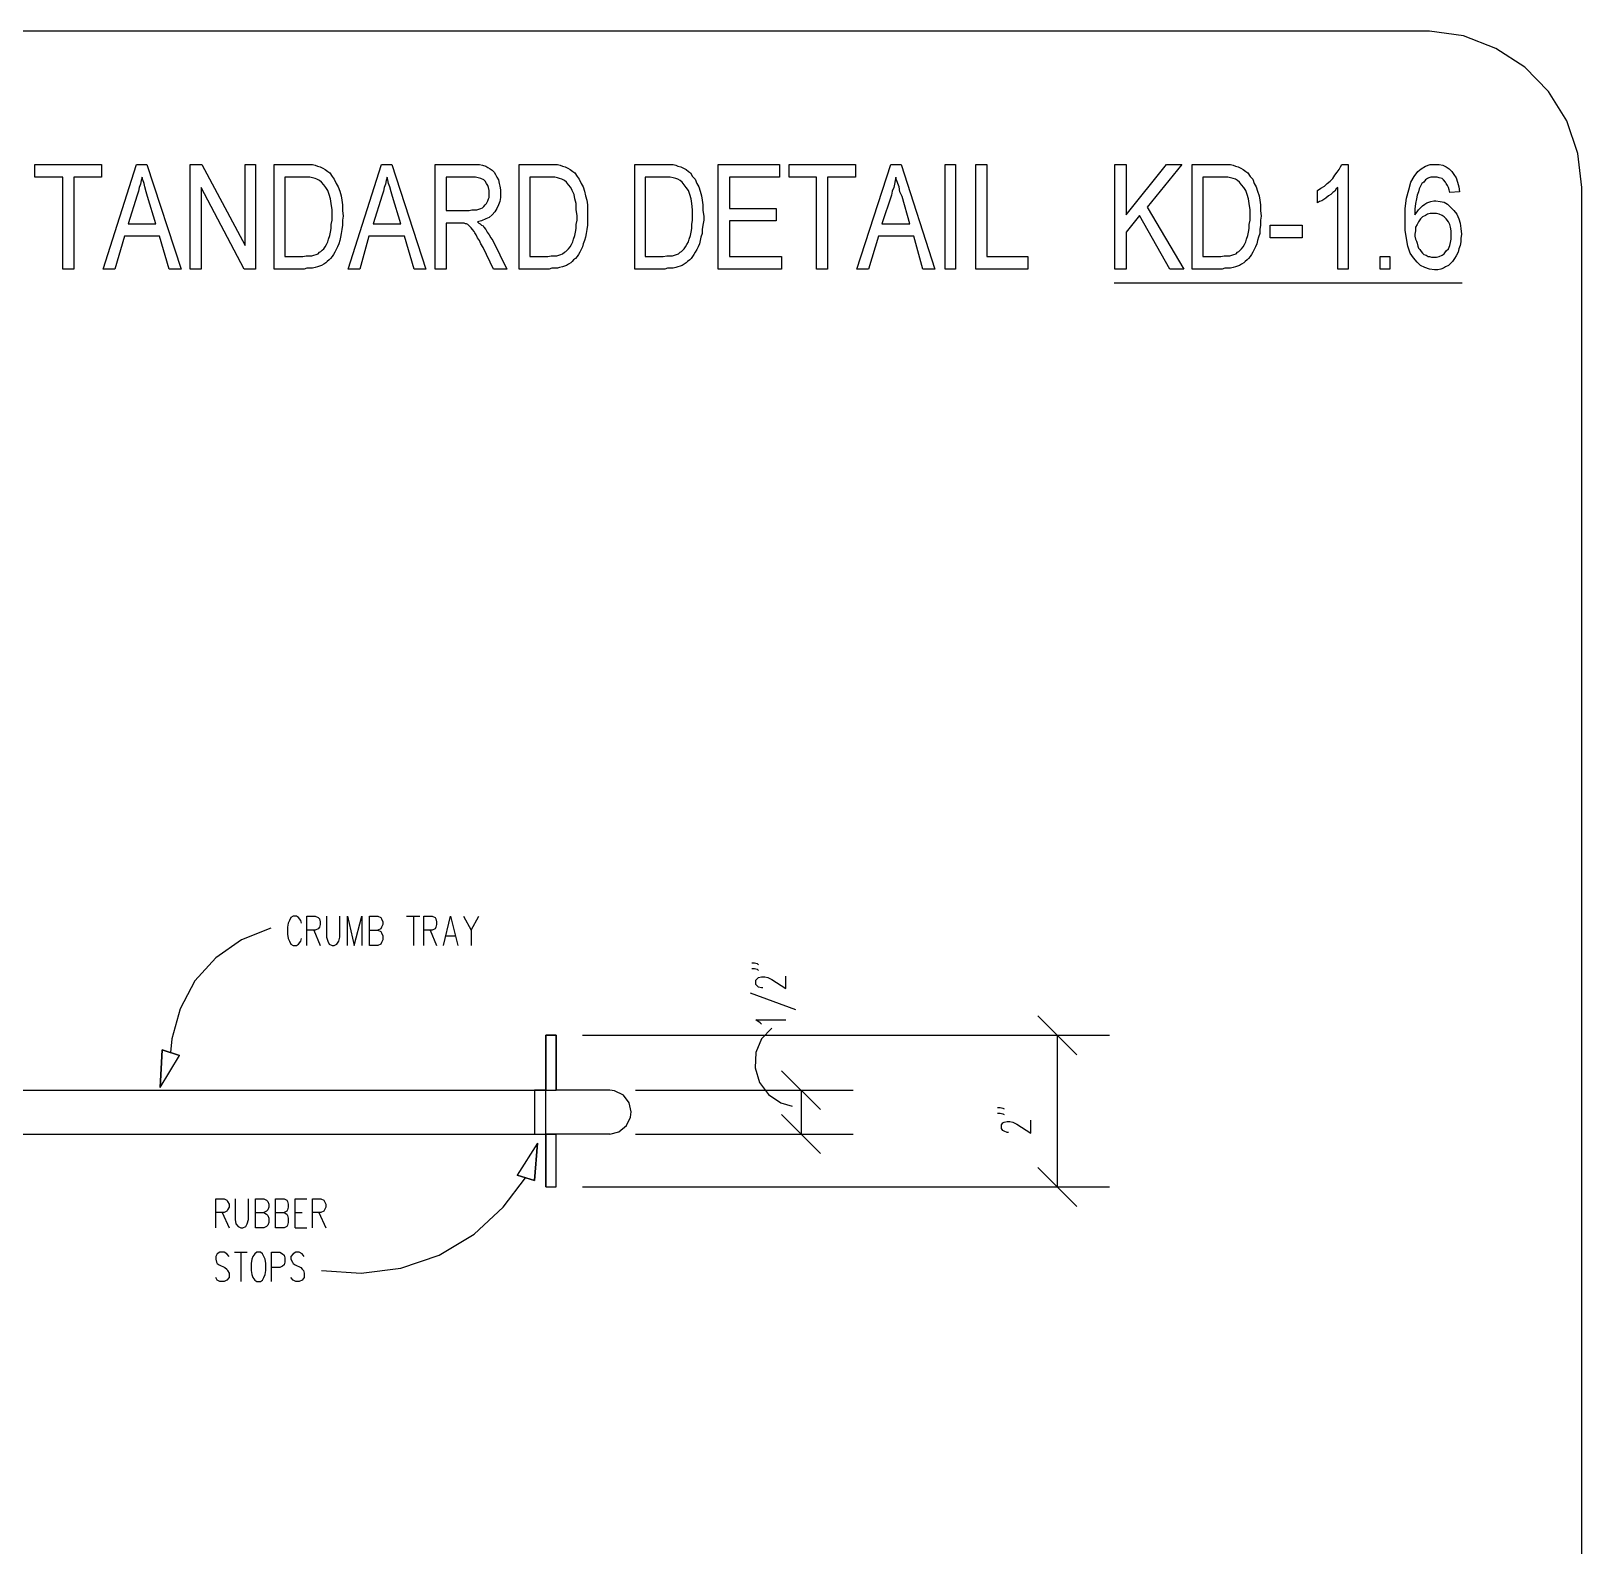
# Model space of a CAD drawing. Header units: metres. Extents: x 13 to 600, y -779 to -12.
# Drawn here: x 332.9 to 600.3, y -273.6 to -12.3 of the extents above; entities that cross this region are included whole.
import ezdxf

# ---------------------------------------------------------------- set-up
doc = ezdxf.new("R2010")
doc.units = ezdxf.units.M

msp = doc.modelspace()

# ---------------------------------------------------------------- linework, layer by layer
for p, q in [((573.28, -12.32), (40.24, -12.32)), ((574, -12.32), (573.28, -12.32)), ((579.88, -13.16), (574, -12.32)), ((585.4, -15.32), (579.88, -13.16)), ((590.44, -18.56), (585.4, -15.32)), ((594.52, -22.76), (590.44, -18.56)), ((597.64, -27.8), (594.52, -22.76)), ((599.56, -33.44), (597.64, -27.8)), ((600.28, -39.32), (599.56, -33.44)), ((333.52, -37.52), (333.52, -35.36)), ((333.52, -35.36), (345.04, -35.36)), ((345.04, -35.36), (345.04, -37.52)), ((345.28, -53.36), (351.04, -35.36)), ((351.04, -35.36), (352.84, -35.36)), ((352.84, -35.36), (358.72, -53.36)), ((360.28, -53.36), (360.28, -35.36)), ((360.28, -35.36), (362.32, -35.36)), ((362.32, -35.36), (369.76, -49.28)), ((369.76, -49.28), (369.76, -35.36)), ((369.76, -35.36), (371.56, -35.36)), ((371.56, -35.36), (371.56, -53.36)), ((374.8, -53.36), (374.8, -35.36)), ((374.8, -35.36), (379.72, -35.36)), ((379.72, -35.36), (380.32, -35.36)), ((380.32, -35.36), (380.92, -35.36)), ((380.92, -35.36), (381.4, -35.36)), ((381.4, -35.36), (381.88, -35.48)), ((381.88, -35.48), (382.24, -35.6)), ((382.24, -35.6), (382.72, -35.72)), ((382.72, -35.72), (383.2, -35.96)), ((383.2, -35.96), (383.56, -36.2)), ((383.56, -36.2), (384.04, -36.56)), ((384.04, -36.56), (384.4, -36.8)), ((384.4, -36.8), (384.76, -37.4)), ((384.76, -37.4), (385.12, -37.88)), ((387.52, -53.36), (393.28, -35.36)), ((393.28, -35.36), (395.08, -35.36)), ((395.08, -35.36), (400.96, -53.36)), ((402.52, -53.36), (402.52, -35.36)), ((402.52, -35.36), (408.76, -35.36)), ((408.76, -35.36), (409.48, -35.36)), ((409.48, -35.36), (410.2, -35.36)), ((410.2, -35.36), (410.68, -35.48)), ((410.68, -35.48), (411.28, -35.6)), ((411.28, -35.6), (411.64, -35.84)), ((411.64, -35.84), (412, -36.08)), ((412, -36.08), (412.36, -36.32)), ((412.36, -36.32), (412.72, -36.68)), ((412.72, -36.68), (412.96, -37.04)), ((412.96, -37.04), (413.2, -37.52)), ((417.04, -53.36), (417.04, -35.36)), ((417.04, -35.36), (421.96, -35.36)), ((421.96, -35.36), (422.56, -35.36)), ((422.56, -35.36), (423.16, -35.36)), ((423.16, -35.36), (423.64, -35.36)), ((423.64, -35.36), (424.12, -35.48)), ((424.12, -35.48), (424.48, -35.6)), ((424.48, -35.6), (424.96, -35.72)), ((424.96, -35.72), (425.44, -35.96)), ((425.44, -35.96), (425.8, -36.2)), ((425.8, -36.2), (426.28, -36.56)), ((426.28, -36.56), (426.64, -36.8)), ((426.64, -36.8), (427, -37.4)), ((427, -37.4), (427.36, -37.88)), ((436.96, -53.36), (436.96, -35.36)), ((436.96, -35.36), (441.88, -35.36)), ((441.88, -35.36), (442.48, -35.36)), ((442.48, -35.36), (443.08, -35.36)), ((443.08, -35.36), (443.56, -35.36)), ((443.56, -35.36), (444.04, -35.48)), ((444.04, -35.48), (444.4, -35.6)), ((444.4, -35.6), (444.88, -35.72)), ((444.88, -35.72), (445.36, -35.96)), ((445.36, -35.96), (445.84, -36.2)), ((445.84, -36.2), (446.2, -36.56)), ((446.2, -36.56), (446.56, -36.8)), ((446.56, -36.8), (446.92, -37.4)), ((446.92, -37.4), (447.4, -37.88)), ((451.36, -53.36), (451.36, -35.36)), ((451.36, -35.36), (461.92, -35.36)), ((461.92, -35.36), (461.92, -37.52)), ((463.6, -37.52), (463.6, -35.36)), ((463.6, -35.36), (475, -35.36)), ((475, -35.36), (475, -37.52)), ((475.24, -53.36), (481.12, -35.36)), ((481.12, -35.36), (482.92, -35.36)), ((482.92, -35.36), (488.68, -53.36)), ((490.48, -53.36), (490.48, -35.36)), ((490.48, -35.36), (492.28, -35.36)), ((492.28, -35.36), (492.28, -53.36)), ((495.76, -53.36), (495.76, -35.36)), ((495.76, -35.36), (497.68, -35.36)), ((497.68, -35.36), (497.68, -51.2)), ((519.76, -53.36), (519.76, -35.36)), ((519.76, -35.36), (521.68, -35.36)), ((521.68, -35.36), (521.68, -44)), ((521.68, -44), (528.64, -35.36)), ((531.28, -35.36), (525.28, -42.68)), ((528.64, -35.36), (531.28, -35.36)), ((533.08, -53.36), (533.08, -35.36)), ((533.08, -35.36), (538, -35.36)), ((538, -35.36), (538.6, -35.36)), ((538.6, -35.36), (539.2, -35.36)), ((539.2, -35.36), (539.68, -35.36)), ((539.68, -35.36), (540.16, -35.48)), ((540.16, -35.48), (540.52, -35.6)), ((540.52, -35.6), (541, -35.72)), ((541, -35.72), (541.48, -35.96)), ((541.48, -35.96), (541.84, -36.2)), ((541.84, -36.2), (542.32, -36.56)), ((542.32, -36.56), (542.68, -36.8)), ((542.68, -36.8), (543.04, -37.4)), ((543.04, -37.4), (543.52, -37.88)), ((557.32, -37.76), (557.68, -37.16)), ((557.68, -37.16), (558.04, -36.68)), ((558.04, -36.68), (558.4, -36.2)), ((558.4, -36.2), (558.64, -35.72)), ((558.64, -35.72), (558.88, -35.36)), ((558.88, -35.36), (559.96, -35.36)), ((559.96, -35.36), (559.96, -53.36)), ((570.76, -38.36), (571.36, -37.4)), ((571.36, -37.4), (571.96, -36.56)), ((571.96, -36.56), (572.56, -36.08)), ((572.56, -36.08), (573.28, -35.6)), ((573.28, -35.6), (574.12, -35.36)), ((574.12, -35.36), (575.08, -35.36)), ((575.08, -35.36), (575.68, -35.36)), ((575.68, -35.36), (576.28, -35.48)), ((576.28, -35.48), (576.88, -35.72)), ((576.88, -35.72), (577.36, -36.08)), ((577.36, -36.08), (577.84, -36.56)), ((577.84, -36.56), (578.2, -37.04)), ((578.2, -37.04), (578.56, -37.64)), ((338.32, -37.52), (333.52, -37.52)), ((338.32, -53.36), (338.32, -37.52)), ((345.04, -37.52), (340.24, -37.52)), ((340.24, -37.52), (340.24, -53.36)), ((351.4, -39.92), (351.16, -40.64)), ((351.52, -39.32), (351.4, -39.92)), ((351.76, -38.72), (351.52, -39.32)), ((351.88, -38.12), (351.76, -38.72)), ((352, -37.52), (351.88, -38.12)), ((352.12, -38), (352, -37.52)), ((352.36, -38.6), (352.12, -38)), ((352.48, -39.2), (352.36, -38.6)), ((352.72, -40.04), (352.48, -39.2)), ((352.96, -40.88), (352.72, -40.04)), ((369.64, -53.36), (362.2, -39.32)), ((362.2, -39.32), (362.2, -53.36)), ((379.72, -37.52), (376.6, -37.52)), ((376.6, -37.52), (376.6, -51.2)), ((380.32, -37.52), (379.72, -37.52)), ((380.92, -37.52), (380.32, -37.52)), ((381.4, -37.64), (380.92, -37.52)), ((381.88, -37.76), (381.4, -37.64)), ((382.12, -37.88), (381.88, -37.76)), ((382.6, -38.12), (382.12, -37.88)), ((382.96, -38.36), (382.6, -38.12)), ((383.32, -38.84), (382.96, -38.36)), ((383.68, -39.32), (383.32, -38.84)), ((384.04, -39.8), (383.68, -39.32)), ((384.28, -40.52), (384.04, -39.8)), ((385.12, -37.88), (385.48, -38.6)), ((385.48, -38.6), (385.84, -39.2)), ((385.84, -39.2), (386.08, -39.92)), ((386.08, -39.92), (386.32, -40.76)), ((393.64, -39.92), (393.4, -40.64)), ((393.76, -39.32), (393.64, -39.92)), ((394, -38.72), (393.76, -39.32)), ((394.12, -38.12), (394, -38.72)), ((394.24, -37.52), (394.12, -38.12)), ((394.36, -38), (394.24, -37.52)), ((394.48, -38.6), (394.36, -38)), ((394.72, -39.2), (394.48, -38.6)), ((394.96, -40.04), (394.72, -39.2)), ((395.2, -40.88), (394.96, -40.04)), ((408.88, -37.52), (404.44, -37.52)), ((404.44, -37.52), (404.44, -43.28)), ((409.48, -37.52), (408.88, -37.52)), ((409.96, -37.64), (409.48, -37.52)), ((410.44, -37.76), (409.96, -37.64)), ((410.92, -38), (410.44, -37.76)), ((411.16, -38.24), (410.92, -38)), ((411.4, -38.6), (411.16, -38.24)), ((411.64, -38.96), (411.4, -38.6)), ((411.76, -39.32), (411.64, -38.96)), ((411.88, -39.8), (411.76, -39.32)), ((411.88, -40.28), (411.88, -39.8)), ((413.2, -37.52), (413.44, -38)), ((413.44, -38), (413.56, -38.6)), ((413.56, -38.6), (413.68, -39.08)), ((413.68, -39.08), (413.8, -39.68)), ((413.8, -39.68), (413.8, -40.28)), ((421.96, -37.52), (418.84, -37.52)), ((418.84, -37.52), (418.84, -51.2)), ((422.56, -37.52), (421.96, -37.52)), ((423.16, -37.52), (422.56, -37.52)), ((423.64, -37.64), (423.16, -37.52)), ((424, -37.76), (423.64, -37.64)), ((424.36, -37.88), (424, -37.76)), ((424.84, -38.12), (424.36, -37.88)), ((425.2, -38.36), (424.84, -38.12)), ((425.56, -38.84), (425.2, -38.36)), ((425.92, -39.32), (425.56, -38.84)), ((426.16, -39.8), (425.92, -39.32)), ((426.52, -40.52), (426.16, -39.8)), ((427.36, -37.88), (427.72, -38.6)), ((427.72, -38.6), (428.08, -39.2)), ((428.08, -39.2), (428.32, -39.92)), ((428.32, -39.92), (428.44, -40.76)), ((441.88, -37.52), (438.76, -37.52)), ((438.76, -37.52), (438.76, -51.2)), ((442.48, -37.52), (441.88, -37.52)), ((443.08, -37.52), (442.48, -37.52)), ((443.56, -37.64), (443.08, -37.52)), ((444.04, -37.76), (443.56, -37.64)), ((444.4, -37.88), (444.04, -37.76)), ((444.76, -38.12), (444.4, -37.88)), ((445.12, -38.36), (444.76, -38.12)), ((445.48, -38.84), (445.12, -38.36)), ((445.84, -39.32), (445.48, -38.84)), ((446.2, -39.8), (445.84, -39.32)), ((446.44, -40.52), (446.2, -39.8)), ((447.4, -37.88), (447.64, -38.6)), ((447.64, -38.6), (448, -39.2)), ((448, -39.2), (448.24, -39.92)), ((448.24, -39.92), (448.48, -40.76)), ((461.92, -37.52), (453.28, -37.52)), ((453.28, -37.52), (453.28, -42.92)), ((468.28, -37.52), (463.6, -37.52)), ((468.28, -53.36), (468.28, -37.52)), ((475, -37.52), (470.2, -37.52)), ((470.2, -37.52), (470.2, -53.36)), ((481.36, -39.92), (481.24, -40.64)), ((481.6, -39.32), (481.36, -39.92)), ((481.72, -38.72), (481.6, -39.32)), ((481.84, -38.12), (481.72, -38.72)), ((481.96, -37.52), (481.84, -38.12)), ((482.08, -38), (481.96, -37.52)), ((482.32, -38.6), (482.08, -38)), ((482.56, -39.2), (482.32, -38.6)), ((482.68, -40.04), (482.56, -39.2)), ((483.04, -40.88), (482.68, -40.04)), ((538, -37.52), (534.88, -37.52)), ((534.88, -37.52), (534.88, -51.2)), ((538.6, -37.52), (538, -37.52)), ((539.2, -37.52), (538.6, -37.52)), ((539.68, -37.64), (539.2, -37.52)), ((540.16, -37.76), (539.68, -37.64)), ((540.52, -37.88), (540.16, -37.76)), ((540.88, -38.12), (540.52, -37.88)), ((541.24, -38.36), (540.88, -38.12)), ((541.6, -38.84), (541.24, -38.36)), ((541.96, -39.32), (541.6, -38.84)), ((542.32, -39.8), (541.96, -39.32)), ((542.56, -40.52), (542.32, -39.8)), ((543.52, -37.88), (543.76, -38.6)), ((543.76, -38.6), (544.12, -39.2)), ((544.12, -39.2), (544.36, -39.92)), ((544.36, -39.92), (544.6, -40.76)), ((554.68, -39.8), (555.28, -39.44)), ((554.68, -41.96), (554.68, -39.8)), ((555.28, -39.44), (555.88, -39.08)), ((555.88, -39.08), (556.36, -38.6)), ((556.36, -38.6), (556.84, -38.24)), ((556.84, -38.24), (557.32, -37.76)), ((557.68, -39.92), (557.32, -40.16)), ((557.92, -39.56), (557.68, -39.92)), ((558.16, -39.32), (557.92, -39.56)), ((558.16, -53.36), (558.16, -39.32)), ((570.04, -41.12), (570.4, -39.68)), ((570.4, -39.68), (570.76, -38.36)), ((572.08, -40.04), (571.84, -40.64)), ((572.2, -39.56), (572.08, -40.04)), ((572.44, -39.08), (572.2, -39.56)), ((572.68, -38.6), (572.44, -39.08)), ((573.04, -38.36), (572.68, -38.6)), ((573.28, -38), (573.04, -38.36)), ((573.64, -37.76), (573.28, -38)), ((573.88, -37.64), (573.64, -37.76)), ((574.24, -37.52), (573.88, -37.64)), ((574.6, -37.52), (574.24, -37.52)), ((574.96, -37.52), (574.6, -37.52)), ((575.32, -37.52), (574.96, -37.52)), ((575.68, -37.64), (575.32, -37.52)), ((576.16, -37.76), (575.68, -37.64)), ((576.4, -38), (576.16, -37.76)), ((576.76, -38.36), (576.4, -38)), ((576.88, -38.6), (576.76, -38.36)), ((577.12, -38.96), (576.88, -38.6)), ((577.24, -39.32), (577.12, -38.96)), ((577.36, -39.68), (577.24, -39.32)), ((577.48, -40.16), (577.36, -39.68)), ((579.16, -40.04), (577.48, -40.16)), ((578.56, -37.64), (578.8, -38.36)), ((578.8, -38.36), (579.04, -39.2)), ((579.04, -39.2), (579.16, -40.04)), ((600.28, -751.76), (600.28, -39.32)), ((351.16, -40.64), (349.6, -45.56)), ((354.4, -45.56), (352.96, -40.88)), ((384.52, -41.24), (384.28, -40.52)), ((384.64, -42.08), (384.52, -41.24)), ((384.76, -43.16), (384.64, -42.08)), ((386.32, -40.76), (386.44, -41.48)), ((386.44, -41.48), (386.56, -42.32)), ((386.56, -42.32), (386.56, -43.28)), ((393.4, -40.64), (391.84, -45.56)), ((396.64, -45.56), (395.2, -40.88)), ((410.68, -42.8), (410.92, -42.56)), ((410.92, -42.56), (411.16, -42.32)), ((411.16, -42.32), (411.4, -42.08)), ((411.4, -42.08), (411.52, -41.84)), ((411.52, -41.84), (411.64, -41.6)), ((411.64, -41.6), (411.76, -41.24)), ((411.76, -41.24), (411.88, -41)), ((411.88, -40.64), (411.88, -40.28)), ((411.88, -41), (411.88, -40.64)), ((413.44, -42.32), (413.2, -42.92)), ((413.68, -41.72), (413.44, -42.32)), ((413.8, -41), (413.68, -41.72)), ((413.8, -40.28), (413.8, -41)), ((426.64, -41.24), (426.52, -40.52)), ((426.88, -42.08), (426.64, -41.24)), ((426.88, -43.16), (426.88, -42.08)), ((428.44, -40.76), (428.68, -41.48)), ((428.68, -41.48), (428.8, -42.32)), ((428.8, -42.32), (428.8, -43.28)), ((446.68, -41.24), (446.44, -40.52)), ((446.8, -42.08), (446.68, -41.24)), ((446.92, -43.16), (446.8, -42.08)), ((448.48, -40.76), (448.6, -41.48)), ((448.6, -41.48), (448.72, -42.32)), ((448.72, -42.32), (448.72, -43.28)), ((481.24, -40.64), (479.56, -45.56)), ((484.36, -45.56), (483.04, -40.88)), ((525.28, -42.68), (531.64, -53.36)), ((542.8, -41.24), (542.56, -40.52)), ((542.92, -42.08), (542.8, -41.24)), ((543.04, -43.16), (542.92, -42.08)), ((544.6, -40.76), (544.72, -41.48)), ((544.72, -41.48), (544.84, -42.32)), ((544.84, -42.32), (544.84, -43.28)), ((555.04, -41.72), (554.68, -41.96)), ((555.4, -41.6), (555.04, -41.72)), ((555.76, -41.36), (555.4, -41.6)), ((556.12, -41.12), (555.76, -41.36)), ((556.6, -40.76), (556.12, -41.12)), ((556.96, -40.52), (556.6, -40.76)), ((557.32, -40.16), (556.96, -40.52)), ((569.8, -42.92), (570.04, -41.12)), ((571.6, -42.08), (571.48, -43.04)), ((571.72, -41.24), (571.6, -42.08)), ((571.84, -40.64), (571.72, -41.24)), ((572.44, -42.8), (572.8, -42.44)), ((572.8, -42.44), (573.16, -42.2)), ((573.16, -42.2), (573.52, -41.96)), ((573.52, -41.96), (573.88, -41.84)), ((573.88, -41.84), (574.24, -41.72)), ((574.24, -41.72), (574.72, -41.6)), ((574.72, -41.6), (575.08, -41.6)), ((575.08, -41.6), (575.8, -41.72)), ((575.8, -41.72), (576.52, -41.84)), ((576.52, -41.84), (577.12, -42.2)), ((577.12, -42.2), (577.6, -42.68)), ((577.6, -42.68), (578.2, -43.28)), ((384.64, -45.68), (384.76, -44.96)), ((384.76, -44.12), (384.76, -43.16)), ((384.76, -44.96), (384.76, -44.12)), ((386.56, -43.28), (386.68, -44.24)), ((386.68, -44.24), (386.56, -44.96)), ((386.56, -44.96), (386.56, -45.8)), ((404.44, -43.28), (408.4, -43.28)), ((406.6, -45.44), (404.44, -45.44)), ((404.44, -45.44), (404.44, -53.36)), ((406.84, -45.44), (406.6, -45.44)), ((407.08, -45.44), (406.84, -45.44)), ((407.32, -45.44), (407.08, -45.44)), ((407.44, -45.44), (407.32, -45.44)), ((407.56, -45.44), (407.44, -45.44)), ((407.8, -45.56), (407.56, -45.44)), ((408.4, -43.28), (408.88, -43.16)), ((408.88, -43.16), (409.36, -43.16)), ((409.36, -43.16), (409.72, -43.16)), ((409.72, -43.16), (410.08, -43.04)), ((410.56, -45.08), (409.84, -45.2)), ((409.84, -45.2), (410.08, -45.44)), ((410.08, -43.04), (410.44, -42.92)), ((410.08, -45.44), (410.32, -45.56)), ((410.44, -42.92), (410.68, -42.8)), ((411.28, -44.72), (410.56, -45.08)), ((411.88, -44.48), (411.28, -44.72)), ((412.36, -44), (411.88, -44.48)), ((412.84, -43.52), (412.36, -44)), ((413.2, -42.92), (412.84, -43.52)), ((427, -44.12), (426.88, -43.16)), ((426.88, -45.68), (427, -44.96)), ((427, -44.96), (427, -44.12)), ((428.8, -43.28), (428.8, -44.24)), ((428.8, -44.24), (428.8, -44.96)), ((428.8, -44.96), (428.8, -45.8)), ((446.8, -45.68), (446.92, -44.96)), ((446.92, -44.12), (446.92, -43.16)), ((446.92, -44.96), (446.92, -44.12)), ((448.72, -43.28), (448.84, -44.24)), ((448.84, -44.96), (448.72, -45.8)), ((448.84, -44.24), (448.84, -44.96)), ((453.28, -42.92), (461.32, -42.92)), ((461.32, -45.08), (453.28, -45.08)), ((453.28, -45.08), (453.28, -51.2)), ((461.32, -42.92), (461.32, -45.08)), ((523.96, -44.12), (521.68, -47)), ((529.24, -53.36), (523.96, -44.12)), ((542.92, -45.68), (543.04, -44.96)), ((543.04, -44.12), (543.04, -43.16)), ((543.04, -44.96), (543.04, -44.12)), ((544.84, -43.28), (544.96, -44.24)), ((544.96, -44.24), (544.84, -44.96)), ((544.84, -44.96), (544.84, -45.8)), ((569.8, -44.84), (569.8, -42.92)), ((569.8, -46.64), (569.8, -44.84)), ((571.48, -43.04), (571.48, -44)), ((571.48, -44), (571.84, -43.52)), ((571.84, -43.52), (572.08, -43.16)), ((572.08, -45.2), (571.84, -45.68)), ((572.08, -43.16), (572.44, -42.8)), ((572.44, -44.72), (572.08, -45.2)), ((572.8, -44.36), (572.44, -44.72)), ((573.28, -44.12), (572.8, -44.36)), ((573.64, -43.88), (573.28, -44.12)), ((574.12, -43.76), (573.64, -43.88)), ((574.6, -43.76), (574.12, -43.76)), ((575.2, -43.76), (574.6, -43.76)), ((575.68, -43.88), (575.2, -43.76)), ((576.16, -44.12), (575.68, -43.88)), ((576.52, -44.36), (576.16, -44.12)), ((576.88, -44.72), (576.52, -44.36)), ((577.24, -45.2), (576.88, -44.72)), ((577.48, -45.68), (577.24, -45.2)), ((578.2, -43.28), (578.68, -43.88)), ((578.68, -43.88), (579.04, -44.72)), ((579.04, -44.72), (579.28, -45.44)), ((579.28, -45.44), (579.4, -46.4)), ((349, -47.72), (347.32, -53.36)), ((355, -47.72), (349, -47.72)), ((349.6, -45.56), (354.4, -45.56)), ((356.68, -53.36), (355, -47.72)), ((384.16, -48.2), (384.4, -47.6)), ((384.4, -47.6), (384.52, -47)), ((384.52, -47), (384.64, -46.4)), ((384.64, -46.4), (384.64, -45.68)), ((386.2, -47.84), (386.08, -48.44)), ((386.32, -47.24), (386.2, -47.84)), ((386.44, -46.52), (386.32, -47.24)), ((386.56, -45.8), (386.44, -46.52)), ((391.12, -47.72), (389.56, -53.36)), ((397.24, -47.72), (391.12, -47.72)), ((391.84, -45.56), (396.64, -45.56)), ((398.92, -53.36), (397.24, -47.72)), ((407.92, -45.56), (407.8, -45.56)), ((408.16, -45.68), (407.92, -45.56)), ((408.28, -45.8), (408.16, -45.68)), ((408.4, -45.92), (408.28, -45.8)), ((408.64, -46.16), (408.4, -45.92)), ((408.76, -46.28), (408.64, -46.16)), ((409, -46.52), (408.76, -46.28)), ((409.24, -46.88), (409, -46.52)), ((409.36, -47.12), (409.24, -46.88)), ((409.6, -47.48), (409.36, -47.12)), ((409.84, -47.96), (409.6, -47.48)), ((410.2, -48.44), (409.84, -47.96)), ((410.32, -45.56), (410.56, -45.8)), ((410.56, -45.8), (410.8, -45.92)), ((410.8, -45.92), (410.92, -46.16)), ((410.92, -46.16), (411.28, -46.52)), ((411.28, -46.52), (411.52, -47)), ((411.52, -47), (411.88, -47.48)), ((411.88, -47.48), (412.12, -47.96)), ((412.12, -47.96), (412.48, -48.44)), ((426.4, -48.2), (426.64, -47.6)), ((426.64, -47.6), (426.76, -47)), ((426.76, -47), (426.88, -46.4)), ((426.88, -46.4), (426.88, -45.68)), ((428.44, -47.84), (428.32, -48.44)), ((428.56, -47.24), (428.44, -47.84)), ((428.68, -46.52), (428.56, -47.24)), ((428.8, -45.8), (428.68, -46.52)), ((446.32, -48.2), (446.56, -47.6)), ((446.56, -47.6), (446.68, -47)), ((446.68, -47), (446.8, -46.4)), ((446.8, -46.4), (446.8, -45.68)), ((448.36, -47.84), (448.24, -48.44)), ((448.6, -47.24), (448.36, -47.84)), ((448.72, -45.8), (448.6, -46.52)), ((448.6, -46.52), (448.6, -47.24)), ((478.96, -47.72), (477.28, -53.36)), ((485.08, -47.72), (478.96, -47.72)), ((479.56, -45.56), (484.36, -45.56)), ((486.64, -53.36), (485.08, -47.72)), ((521.68, -47), (521.68, -53.36)), ((542.44, -48.2), (542.68, -47.6)), ((542.68, -47.6), (542.8, -47)), ((542.8, -47), (542.92, -46.4)), ((542.92, -46.4), (542.92, -45.68)), ((544.48, -47.84), (544.36, -48.44)), ((544.72, -47.24), (544.48, -47.84)), ((544.84, -45.8), (544.72, -46.52)), ((544.72, -46.52), (544.72, -47.24)), ((546.52, -47.96), (546.52, -45.8)), ((546.52, -45.8), (552.04, -45.8)), ((552.04, -47.96), (546.52, -47.96)), ((552.04, -45.8), (552.04, -47.96)), ((570.04, -48.08), (569.8, -46.64)), ((570.28, -49.4), (570.04, -48.08)), ((571.6, -46.76), (571.48, -47.36)), ((571.48, -47.36), (571.48, -47.72)), ((571.48, -47.72), (571.6, -48.2)), ((571.84, -45.68), (571.6, -46.16)), ((571.6, -46.16), (571.6, -46.76)), ((577.6, -46.16), (577.48, -45.68)), ((577.72, -46.76), (577.6, -46.16)), ((577.72, -47.48), (577.72, -46.76)), ((577.72, -48.2), (577.72, -47.48)), ((579.4, -46.4), (579.52, -47.36)), ((579.52, -47.36), (579.4, -48.08)), ((579.4, -48.08), (579.4, -48.68)), ((382, -50.84), (382.36, -50.72)), ((382.36, -50.72), (382.6, -50.48)), ((382.6, -50.48), (382.84, -50.36)), ((382.84, -50.36), (383.08, -50.12)), ((383.08, -50.12), (383.32, -49.88)), ((383.32, -49.88), (383.56, -49.52)), ((383.56, -49.52), (383.8, -49.16)), ((383.8, -49.16), (384.04, -48.68)), ((384.04, -48.68), (384.16, -48.2)), ((385.24, -50.48), (385, -50.84)), ((385.48, -50), (385.24, -50.48)), ((385.72, -49.52), (385.48, -50)), ((385.96, -49.04), (385.72, -49.52)), ((386.08, -48.44), (385.96, -49.04)), ((410.44, -49.04), (410.2, -48.44)), ((410.8, -49.64), (410.44, -49.04)), ((412.6, -53.36), (410.8, -49.64)), ((412.48, -48.44), (414.88, -53.36)), ((424.24, -50.84), (424.48, -50.72)), ((424.48, -50.72), (424.84, -50.48)), ((424.84, -50.48), (425.08, -50.36)), ((425.08, -50.36), (425.32, -50.12)), ((425.32, -50.12), (425.56, -49.88)), ((425.56, -49.88), (425.8, -49.52)), ((425.8, -49.52), (426.04, -49.16)), ((426.04, -49.16), (426.28, -48.68)), ((426.28, -48.68), (426.4, -48.2)), ((427.48, -50.48), (427.24, -50.84)), ((427.72, -50), (427.48, -50.48)), ((427.96, -49.52), (427.72, -50)), ((428.08, -49.04), (427.96, -49.52)), ((428.32, -48.44), (428.08, -49.04)), ((444.16, -50.84), (444.52, -50.72)), ((444.52, -50.72), (444.76, -50.48)), ((444.76, -50.48), (445, -50.36)), ((445, -50.36), (445.24, -50.12)), ((445.24, -50.12), (445.48, -49.88)), ((445.48, -49.88), (445.72, -49.52)), ((445.72, -49.52), (445.96, -49.16)), ((445.96, -49.16), (446.2, -48.68)), ((446.2, -48.68), (446.32, -48.2)), ((447.4, -50.48), (447.16, -50.84)), ((447.64, -50), (447.4, -50.48)), ((447.88, -49.52), (447.64, -50)), ((448.12, -49.04), (447.88, -49.52)), ((448.24, -48.44), (448.12, -49.04)), ((540.28, -50.84), (540.64, -50.72)), ((540.64, -50.72), (540.88, -50.48)), ((540.88, -50.48), (541.12, -50.36)), ((541.12, -50.36), (541.36, -50.12)), ((541.36, -50.12), (541.6, -49.88)), ((541.6, -49.88), (541.84, -49.52)), ((541.84, -49.52), (542.08, -49.16)), ((542.08, -49.16), (542.32, -48.68)), ((542.32, -48.68), (542.44, -48.2)), ((543.52, -50.48), (543.28, -50.84)), ((543.76, -50), (543.52, -50.48)), ((544, -49.52), (543.76, -50)), ((544.24, -49.04), (544, -49.52)), ((544.36, -48.44), (544.24, -49.04)), ((570.64, -50.6), (570.28, -49.4)), ((571.24, -51.44), (570.64, -50.6)), ((571.6, -48.2), (571.72, -48.56)), ((571.72, -48.56), (571.84, -48.92)), ((571.84, -48.92), (571.96, -49.4)), ((571.96, -49.4), (572.08, -49.76)), ((572.08, -49.76), (572.32, -50)), ((572.32, -50), (572.56, -50.36)), ((572.56, -50.36), (572.8, -50.6)), ((572.8, -50.6), (573.04, -50.84)), ((576.16, -50.96), (576.52, -50.72)), ((576.52, -50.72), (576.88, -50.24)), ((576.88, -50.24), (577.24, -49.88)), ((577.24, -49.88), (577.48, -49.28)), ((577.48, -49.28), (577.6, -48.8)), ((577.6, -48.8), (577.72, -48.2)), ((578.92, -50.48), (578.56, -51.08)), ((579.04, -49.88), (578.92, -50.48)), ((579.28, -49.28), (579.04, -49.88)), ((579.4, -48.68), (579.28, -49.28)), ((340.24, -53.36), (338.32, -53.36)), ((347.32, -53.36), (345.28, -53.36)), ((358.72, -53.36), (356.68, -53.36)), ((362.2, -53.36), (360.28, -53.36)), ((371.56, -53.36), (369.64, -53.36)), ((379.96, -53.36), (374.8, -53.36)), ((376.6, -51.2), (379.72, -51.2)), ((379.72, -51.2), (380.32, -51.08)), ((380.44, -53.24), (379.96, -53.36)), ((380.32, -51.08), (380.8, -51.08)), ((380.92, -53.24), (380.44, -53.24)), ((380.8, -51.08), (381.28, -51.08)), ((381.4, -53.24), (380.92, -53.24)), ((381.28, -51.08), (381.64, -50.96)), ((381.88, -53.12), (381.4, -53.24)), ((381.64, -50.96), (382, -50.84)), ((382.24, -53), (381.88, -53.12)), ((382.6, -52.88), (382.24, -53)), ((382.96, -52.76), (382.6, -52.88)), ((383.32, -52.52), (382.96, -52.76)), ((383.68, -52.28), (383.32, -52.52)), ((383.92, -52.04), (383.68, -52.28)), ((384.28, -51.8), (383.92, -52.04)), ((384.52, -51.56), (384.28, -51.8)), ((384.76, -51.2), (384.52, -51.56)), ((385, -50.84), (384.76, -51.2)), ((389.56, -53.36), (387.52, -53.36)), ((400.96, -53.36), (398.92, -53.36)), ((404.44, -53.36), (402.52, -53.36)), ((414.88, -53.36), (412.6, -53.36)), ((422.2, -53.36), (417.04, -53.36)), ((418.84, -51.2), (421.96, -51.2)), ((421.96, -51.2), (422.56, -51.08)), ((422.68, -53.24), (422.2, -53.36)), ((422.56, -51.08), (423.04, -51.08)), ((423.16, -53.24), (422.68, -53.24)), ((423.04, -51.08), (423.52, -51.08)), ((423.64, -53.24), (423.16, -53.24)), ((423.52, -51.08), (423.88, -50.96)), ((424, -53.12), (423.64, -53.24)), ((423.88, -50.96), (424.24, -50.84)), ((424.48, -53), (424, -53.12)), ((424.84, -52.88), (424.48, -53)), ((425.2, -52.76), (424.84, -52.88)), ((425.56, -52.52), (425.2, -52.76)), ((425.92, -52.28), (425.56, -52.52)), ((426.16, -52.04), (425.92, -52.28)), ((426.4, -51.8), (426.16, -52.04)), ((426.76, -51.56), (426.4, -51.8)), ((427, -51.2), (426.76, -51.56)), ((427.24, -50.84), (427, -51.2)), ((442.12, -53.36), (436.96, -53.36)), ((438.76, -51.2), (441.88, -51.2)), ((441.88, -51.2), (442.48, -51.08)), ((442.6, -53.24), (442.12, -53.36)), ((442.48, -51.08), (442.96, -51.08)), ((443.08, -53.24), (442.6, -53.24)), ((442.96, -51.08), (443.44, -51.08)), ((443.56, -53.24), (443.08, -53.24)), ((443.44, -51.08), (443.8, -50.96)), ((444.04, -53.12), (443.56, -53.24)), ((443.8, -50.96), (444.16, -50.84)), ((444.4, -53), (444.04, -53.12)), ((444.76, -52.88), (444.4, -53)), ((445.12, -52.76), (444.76, -52.88)), ((445.48, -52.52), (445.12, -52.76)), ((445.84, -52.28), (445.48, -52.52)), ((446.08, -52.04), (445.84, -52.28)), ((446.44, -51.8), (446.08, -52.04)), ((446.68, -51.56), (446.44, -51.8)), ((446.92, -51.2), (446.68, -51.56)), ((447.16, -50.84), (446.92, -51.2)), ((462.28, -53.36), (451.36, -53.36)), ((453.28, -51.2), (462.28, -51.2)), ((462.28, -51.2), (462.28, -53.36)), ((470.2, -53.36), (468.28, -53.36)), ((477.28, -53.36), (475.24, -53.36)), ((488.68, -53.36), (486.64, -53.36)), ((492.28, -53.36), (490.48, -53.36)), ((504.76, -53.36), (495.76, -53.36)), ((497.68, -51.2), (504.76, -51.2)), ((504.76, -51.2), (504.76, -53.36)), ((521.68, -53.36), (519.76, -53.36)), ((531.64, -53.36), (529.24, -53.36)), ((538.24, -53.36), (533.08, -53.36)), ((534.88, -51.2), (538, -51.2)), ((538, -51.2), (538.6, -51.08)), ((538.72, -53.24), (538.24, -53.36)), ((538.6, -51.08), (539.08, -51.08)), ((539.2, -53.24), (538.72, -53.24)), ((539.08, -51.08), (539.56, -51.08)), ((539.68, -53.24), (539.2, -53.24)), ((539.56, -51.08), (539.92, -50.96)), ((540.16, -53.12), (539.68, -53.24)), ((539.92, -50.96), (540.28, -50.84)), ((540.52, -53), (540.16, -53.12)), ((540.88, -52.88), (540.52, -53)), ((541.24, -52.76), (540.88, -52.88)), ((541.6, -52.52), (541.24, -52.76)), ((541.96, -52.28), (541.6, -52.52)), ((542.2, -52.04), (541.96, -52.28)), ((542.56, -51.8), (542.2, -52.04)), ((542.8, -51.56), (542.56, -51.8)), ((543.04, -51.2), (542.8, -51.56)), ((543.28, -50.84), (543.04, -51.2)), ((559.96, -53.36), (558.16, -53.36)), ((565.48, -53.36), (565.48, -51.2)), ((565.48, -51.2), (567.16, -51.2)), ((567.16, -53.36), (565.48, -53.36)), ((567.16, -51.2), (567.16, -53.36)), ((571.84, -52.16), (571.24, -51.44)), ((572.44, -52.76), (571.84, -52.16)), ((573.16, -53.12), (572.44, -52.76)), ((573.04, -50.84), (573.4, -50.96)), ((574, -53.36), (573.16, -53.12)), ((573.4, -50.96), (573.76, -51.2)), ((573.76, -51.2), (574, -51.2)), ((574, -51.2), (574.36, -51.32)), ((574.84, -53.48), (574, -53.36)), ((574.36, -51.32), (574.72, -51.32)), ((574.72, -51.32), (575.2, -51.32)), ((575.44, -53.48), (574.84, -53.48)), ((575.2, -51.32), (575.68, -51.2)), ((575.92, -53.36), (575.44, -53.48)), ((575.68, -51.2), (576.16, -50.96)), ((576.4, -53.24), (575.92, -53.36)), ((576.76, -53), (576.4, -53.24)), ((577.24, -52.76), (576.76, -53)), ((577.6, -52.4), (577.24, -52.76)), ((577.96, -52.04), (577.6, -52.4)), ((578.32, -51.56), (577.96, -52.04)), ((578.56, -51.08), (578.32, -51.56)), ((519.64, -55.76), (579.64, -55.76)), ((377.44, -165.68), (377.2, -166.16)), ((377.68, -165.2), (377.44, -165.68)), ((378.04, -164.96), (377.68, -165.2)), ((378.64, -164.96), (378.04, -164.96)), ((379, -165.2), (378.64, -164.96)), ((379.36, -165.68), (379, -165.2)), ((379.48, -166.16), (379.36, -165.68)), ((380.44, -170), (380.44, -164.96)), ((380.44, -164.96), (381.88, -164.96)), ((381.88, -164.96), (382.36, -165.2)), ((382.36, -165.2), (382.6, -165.44)), ((382.6, -165.44), (382.72, -165.92)), ((383.8, -164.96), (383.8, -168.56)), ((386.08, -168.56), (386.08, -164.96)), ((387.4, -170), (387.4, -164.96)), ((387.4, -164.96), (388.6, -170)), ((388.6, -170), (389.92, -164.96)), ((389.92, -164.96), (389.92, -170)), ((391.24, -170), (391.24, -164.96)), ((391.24, -164.96), (392.68, -164.96)), ((392.68, -164.96), (393.16, -165.2)), ((393.16, -165.2), (393.28, -165.44)), ((393.28, -165.44), (393.52, -165.92)), ((397.6, -164.96), (399.88, -164.96)), ((398.8, -164.96), (398.8, -170)), ((400.6, -170), (400.6, -164.96)), ((400.6, -164.96), (402.04, -164.96)), ((402.04, -164.96), (402.52, -165.2)), ((402.52, -165.2), (402.64, -165.44)), ((402.64, -165.44), (402.76, -165.92)), ((403.96, -170), (405.16, -164.96)), ((405.16, -164.96), (406.48, -170)), ((407.44, -164.96), (408.76, -167.36)), ((408.76, -167.36), (410.08, -164.96)), ((374.2, -167), (369.16, -169.04)), ((377.2, -166.16), (377.08, -166.88)), ((377.08, -166.88), (377.08, -168.08)), ((377.08, -168.08), (377.2, -168.8)), ((381.88, -167.36), (380.44, -167.36)), ((381.64, -167.36), (382.72, -170)), ((382.36, -167.12), (381.88, -167.36)), ((382.6, -166.88), (382.36, -167.12)), ((382.72, -166.4), (382.6, -166.88)), ((382.72, -165.92), (382.72, -166.4)), ((391.24, -167.36), (392.68, -167.36)), ((393.16, -167.12), (392.68, -167.36)), ((392.68, -167.36), (393.16, -167.6)), ((393.28, -166.88), (393.16, -167.12)), ((393.16, -167.6), (393.28, -167.84)), ((393.52, -166.4), (393.28, -166.88)), ((393.28, -167.84), (393.52, -168.32)), ((393.52, -165.92), (393.52, -166.4)), ((393.52, -168.32), (393.52, -169.04)), ((402.04, -167.36), (400.6, -167.36)), ((401.68, -167.36), (402.76, -170)), ((402.52, -167.12), (402.04, -167.36)), ((402.64, -166.88), (402.52, -167.12)), ((402.76, -166.4), (402.64, -166.88)), ((402.76, -165.92), (402.76, -166.4)), ((404.44, -168.32), (406, -168.32)), ((408.76, -167.36), (408.76, -170)), ((369.16, -169.04), (364.72, -172.16)), ((377.2, -168.8), (377.44, -169.28)), ((377.44, -169.28), (377.68, -169.76)), ((377.68, -169.76), (378.04, -170)), ((378.04, -170), (378.64, -170)), ((378.64, -170), (379, -169.76)), ((379, -169.76), (379.36, -169.28)), ((379.36, -169.28), (379.48, -168.8)), ((383.8, -168.56), (384.04, -169.28)), ((384.04, -169.28), (384.28, -169.76)), ((384.28, -169.76), (384.76, -170)), ((384.76, -170), (385.12, -170)), ((385.12, -170), (385.6, -169.76)), ((385.6, -169.76), (385.96, -169.28)), ((385.96, -169.28), (386.08, -168.56)), ((392.68, -170), (391.24, -170)), ((393.16, -169.76), (392.68, -170)), ((393.28, -169.52), (393.16, -169.76)), ((393.52, -169.04), (393.28, -169.52)), ((364.72, -172.16), (361.12, -176.12)), ((457.12, -173), (457.6, -173)), ((457.6, -173), (458.08, -173.12)), ((458.08, -173.12), (458.32, -173.36)), ((361.12, -176.12), (358.6, -180.92)), ((457.12, -173.96), (457.6, -173.96)), ((457.6, -173.96), (458.08, -174.08)), ((457.84, -176), (458.08, -175.76)), ((457.84, -176.72), (457.84, -176)), ((458.08, -174.08), (458.32, -174.32)), ((458.08, -175.76), (458.32, -175.52)), ((458.32, -175.52), (458.8, -175.4)), ((458.8, -175.4), (459.4, -175.4)), ((459.4, -175.4), (459.88, -175.52)), ((459.88, -175.52), (460.6, -175.88)), ((460.6, -175.88), (463, -177.44)), ((463, -177.44), (463, -175.28)), ((456.88, -178.16), (464.68, -181.04)), ((458.08, -176.96), (457.84, -176.72)), ((458.32, -177.2), (458.08, -176.96)), ((458.8, -177.32), (458.32, -177.2)), ((459.04, -177.32), (458.8, -177.32)), ((358.6, -180.92), (357.16, -186.08)), ((458.56, -183.32), (457.84, -182.84)), ((457.84, -182.84), (463, -182.84)), ((458.8, -183.56), (458.56, -183.32)), ((460.6, -184.28), (458.8, -186.08)), ((513.16, -188.84), (506.44, -182.12)), ((357.16, -186.08), (356.92, -188.48)), ((421.6, -185.48), (421.6, -194.96)), ((423.4, -185.48), (421.6, -185.48)), ((421.6, -211.64), (421.6, -185.48)), ((421.6, -185.48), (423.4, -185.48)), ((423.4, -194.96), (423.4, -185.48)), ((423.4, -185.48), (423.4, -194.96)), ((427.96, -185.48), (518.8, -185.48)), ((458.8, -186.08), (457.84, -188.48)), ((509.8, -185.48), (509.8, -211.64)), ((355.48, -188), (355.12, -194.48)), ((355.12, -194.48), (355.48, -188)), ((355.48, -188), (355.12, -194.48)), ((355.12, -194.48), (358.48, -188.96)), ((355.12, -194.48), (358.48, -188.96)), ((355.12, -194.48), (358.48, -188.96)), ((358.48, -188.96), (355.48, -188)), ((355.48, -188), (358.48, -188.96)), ((358.48, -188.96), (355.48, -188)), ((457.84, -188.48), (457.72, -191.12)), ((457.72, -191.12), (458.44, -193.64)), ((469, -198.32), (462.28, -191.6)), ((306.88, -194.96), (423.4, -194.96)), ((419.68, -194.96), (419.68, -202.52)), ((421.6, -194.96), (419.68, -194.96)), ((419.68, -194.96), (419.68, -202.52)), ((421.6, -194.96), (423.4, -194.96)), ((421.6, -202.52), (421.6, -194.96)), ((432.64, -194.96), (423.4, -194.96)), ((433.48, -195.08), (432.64, -194.96)), ((435.04, -195.8), (433.48, -195.08)), ((437.08, -194.96), (474.64, -194.96)), ((458.44, -193.64), (460, -195.68)), ((465.64, -194.96), (465.64, -202.52)), ((436, -197.12), (435.04, -195.8)), ((436.36, -198.68), (436, -197.12)), ((460, -195.68), (462.16, -197.12)), ((462.16, -197.12), (464.08, -197.72)), ((435.52, -201.08), (436.24, -199.64)), ((436.24, -199.64), (436.36, -198.68)), ((462.28, -199.16), (469, -205.88)), ((499.48, -197.96), (499.96, -197.96)), ((499.48, -198.92), (499.96, -198.92)), ((499.96, -197.96), (500.44, -198.08)), ((499.96, -198.92), (500.44, -199.04)), ((500.44, -198.08), (500.68, -198.2)), ((500.44, -199.04), (500.68, -199.16)), ((500.44, -200.6), (500.68, -200.48)), ((500.68, -200.48), (501.16, -200.36)), ((501.16, -200.36), (501.64, -200.36)), ((501.64, -200.36), (502.12, -200.48)), ((502.12, -200.48), (502.84, -200.84)), ((505.24, -202.4), (505.24, -200.12)), ((306.88, -202.52), (421.6, -202.52)), ((419.68, -202.52), (421.6, -202.52)), ((421.6, -202.52), (421.6, -211.64)), ((423.4, -202.52), (421.6, -202.52)), ((421.6, -202.52), (423.4, -202.52)), ((423.4, -211.64), (423.4, -202.52)), ((423.4, -211.64), (423.4, -202.52)), ((432.64, -202.52), (423.4, -202.52)), ((432.64, -202.52), (434.2, -202.16)), ((434.2, -202.16), (435.52, -201.08)), ((437.08, -202.52), (474.64, -202.52)), ((500.2, -200.96), (500.44, -200.6)), ((500.2, -201.56), (500.2, -200.96)), ((500.44, -201.92), (500.2, -201.56)), ((500.68, -202.04), (500.44, -201.92)), ((501.16, -202.28), (500.68, -202.04)), ((501.4, -202.28), (501.16, -202.28)), ((502.84, -200.84), (505.24, -202.4)), ((420.16, -204.08), (416.68, -209.6)), ((420.16, -204.08), (416.68, -209.6)), ((420.16, -204.08), (416.68, -209.6)), ((419.68, -210.56), (420.16, -204.08)), ((420.16, -204.08), (419.68, -210.56)), ((419.68, -210.56), (420.16, -204.08)), ((506.44, -208.28), (513.16, -215)), ((414.28, -215.12), (418.12, -210.08)), ((416.68, -209.6), (419.68, -210.56)), ((419.68, -210.56), (416.68, -209.6)), ((416.68, -209.6), (419.68, -210.56)), ((364.72, -218.72), (364.72, -213.68)), ((364.72, -213.68), (366.16, -213.68)), ((366.16, -213.68), (366.64, -213.92)), ((366.64, -213.92), (366.76, -214.16)), ((368.08, -213.68), (368.08, -217.28)), ((370.36, -217.28), (370.36, -213.68)), ((371.56, -218.72), (371.56, -213.68)), ((371.56, -213.68), (373, -213.68)), ((373, -213.68), (373.48, -213.92)), ((373.48, -213.92), (373.72, -214.16)), ((375.04, -218.72), (375.04, -213.68)), ((375.04, -213.68), (376.48, -213.68)), ((376.48, -213.68), (376.96, -213.92)), ((376.96, -213.92), (377.08, -214.16)), ((378.4, -218.72), (378.4, -213.68)), ((378.4, -213.68), (380.44, -213.68)), ((381.4, -218.72), (381.4, -213.68)), ((381.4, -213.68), (382.84, -213.68)), ((382.84, -213.68), (383.32, -213.92)), ((383.32, -213.92), (383.44, -214.16)), ((421.6, -211.64), (423.4, -211.64)), ((421.6, -211.64), (423.4, -211.64)), ((427.96, -211.64), (518.8, -211.64)), ((366.16, -216.08), (364.72, -216.08)), ((365.8, -216.08), (367, -218.72)), ((366.64, -215.84), (366.16, -216.08)), ((366.76, -215.6), (366.64, -215.84)), ((366.76, -214.16), (367, -214.64)), ((367, -215.12), (366.76, -215.6)), ((367, -214.64), (367, -215.12)), ((371.56, -216.08), (373, -216.08)), ((373.48, -215.84), (373, -216.08)), ((373, -216.08), (373.48, -216.32)), ((373.72, -215.6), (373.48, -215.84)), ((373.48, -216.32), (373.72, -216.56)), ((373.72, -214.16), (373.84, -214.64)), ((373.84, -215.12), (373.72, -215.6)), ((373.72, -216.56), (373.84, -217.04)), ((373.84, -214.64), (373.84, -215.12)), ((375.04, -216.08), (376.48, -216.08)), ((376.96, -215.84), (376.48, -216.08)), ((376.48, -216.08), (376.96, -216.32)), ((377.08, -215.6), (376.96, -215.84)), ((376.96, -216.32), (377.08, -216.56)), ((377.08, -214.16), (377.2, -214.64)), ((377.2, -215.12), (377.08, -215.6)), ((377.08, -216.56), (377.2, -217.04)), ((377.2, -214.64), (377.2, -215.12)), ((378.4, -216.08), (379.6, -216.08)), ((382.84, -216.08), (381.4, -216.08)), ((382.48, -216.08), (383.68, -218.72)), ((383.32, -215.84), (382.84, -216.08)), ((383.44, -215.6), (383.32, -215.84)), ((383.44, -214.16), (383.68, -214.64)), ((383.68, -215.12), (383.44, -215.6)), ((383.68, -214.64), (383.68, -215.12)), ((409.24, -219.8), (414.28, -215.12)), ((368.08, -217.28), (368.2, -218)), ((368.2, -218), (368.56, -218.48)), ((368.56, -218.48), (369.04, -218.72)), ((369.04, -218.72), (369.4, -218.72)), ((369.4, -218.72), (369.88, -218.48)), ((369.88, -218.48), (370.12, -218)), ((370.12, -218), (370.36, -217.28)), ((373, -218.72), (371.56, -218.72)), ((373.48, -218.48), (373, -218.72)), ((373.72, -218.24), (373.48, -218.48)), ((373.84, -217.76), (373.72, -218.24)), ((373.84, -217.04), (373.84, -217.76)), ((376.48, -218.72), (375.04, -218.72)), ((376.96, -218.48), (376.48, -218.72)), ((377.08, -218.24), (376.96, -218.48)), ((377.2, -217.76), (377.08, -218.24)), ((377.2, -217.04), (377.2, -217.76)), ((378.4, -218.72), (380.44, -218.72)), ((403.24, -223.4), (409.24, -219.8)), ((364.96, -223.16), (364.72, -223.64)), ((364.72, -223.64), (364.72, -224.12)), ((364.72, -224.12), (364.84, -224.6)), ((364.84, -224.6), (364.96, -224.84)), ((365.44, -222.92), (364.96, -223.16)), ((366.16, -222.92), (365.44, -222.92)), ((366.64, -223.16), (366.16, -222.92)), ((367, -223.64), (366.64, -223.16)), ((367.96, -222.92), (370.12, -222.92)), ((369.04, -222.92), (369.04, -227.96)), ((370.96, -224.12), (370.84, -224.84)), ((371.08, -223.64), (370.96, -224.12)), ((371.44, -223.16), (371.08, -223.64)), ((371.8, -222.92), (371.44, -223.16)), ((372.4, -222.92), (371.8, -222.92)), ((372.76, -223.16), (372.4, -222.92)), ((373, -223.64), (372.76, -223.16)), ((373.24, -224.12), (373, -223.64)), ((373.36, -224.84), (373.24, -224.12)), ((374.32, -227.96), (374.32, -222.92)), ((374.32, -222.92), (375.76, -222.92)), ((375.76, -222.92), (376.24, -223.16)), ((376.24, -223.16), (376.48, -223.4)), ((376.48, -223.4), (376.6, -223.88)), ((376.6, -224.6), (376.48, -225.08)), ((376.6, -223.88), (376.6, -224.6)), ((378.04, -223.16), (377.68, -223.64)), ((377.68, -223.64), (377.68, -224.12)), ((377.68, -224.12), (377.92, -224.6)), ((377.92, -224.6), (378.04, -224.84)), ((378.52, -222.92), (378.04, -223.16)), ((379.12, -222.92), (378.52, -222.92)), ((379.6, -223.16), (379.12, -222.92)), ((379.96, -223.64), (379.6, -223.16)), ((396.64, -225.68), (403.24, -223.4)), ((364.96, -227.72), (364.72, -227.24)), ((364.96, -224.84), (365.32, -225.08)), ((365.32, -225.08), (366.28, -225.56)), ((366.28, -225.56), (366.64, -225.8)), ((366.64, -225.8), (366.76, -226.04)), ((367, -227.24), (366.64, -227.72)), ((366.76, -226.04), (367, -226.52)), ((367, -226.52), (367, -227.24)), ((370.84, -224.84), (370.84, -226.04)), ((370.84, -226.04), (370.96, -226.76)), ((370.96, -226.76), (371.08, -227.24)), ((371.08, -227.24), (371.44, -227.72)), ((372.76, -227.72), (373, -227.24)), ((373, -227.24), (373.24, -226.76)), ((373.24, -226.76), (373.36, -226.04)), ((373.36, -226.04), (373.36, -224.84)), ((375.76, -225.56), (374.32, -225.56)), ((376.24, -225.32), (375.76, -225.56)), ((376.48, -225.08), (376.24, -225.32)), ((378.04, -227.72), (377.68, -227.24)), ((378.04, -224.84), (378.4, -225.08)), ((378.4, -225.08), (379.36, -225.56)), ((379.36, -225.56), (379.6, -225.8)), ((379.6, -225.8), (379.84, -226.04)), ((379.96, -227.24), (379.6, -227.72)), ((379.84, -226.04), (379.96, -226.52)), ((379.96, -226.52), (379.96, -227.24)), ((382.96, -226.04), (389.8, -226.52)), ((389.8, -226.52), (396.64, -225.68)), ((365.44, -227.96), (364.96, -227.72)), ((366.16, -227.96), (365.44, -227.96)), ((366.64, -227.72), (366.16, -227.96)), ((371.44, -227.72), (371.8, -227.96)), ((371.8, -227.96), (372.4, -227.96)), ((372.4, -227.96), (372.76, -227.72)), ((378.52, -227.96), (378.04, -227.72)), ((379.12, -227.96), (378.52, -227.96)), ((379.6, -227.72), (379.12, -227.96))]:
    msp.add_line(p, q)

doc.saveas('drawing.dxf')
